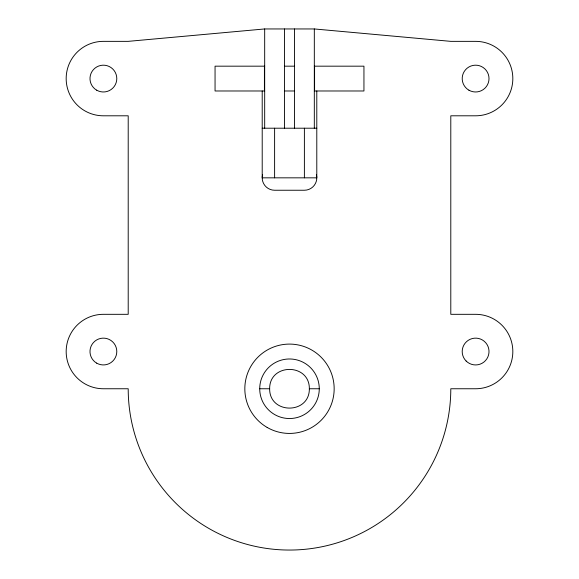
<?xml version="1.0" encoding="UTF-8"?>
<svg xmlns="http://www.w3.org/2000/svg" width="579" height="579" viewBox="0 0 579 579"><rect width="100%" height="100%" fill="white"/><g stroke="black" fill="none" stroke-linecap="round" stroke-linejoin="round"><path stroke-width="0.87" d="M269.648 388.755C269.387 362.982 309.613 362.982 309.352 388.755C309.613 414.528 269.387 414.528 269.648 388.755L259.725 388.755M264.683 28.95L128.205 41.355L103.395 41.355A37.222 37.222 0 0 0 66.172 78.578A37.222 37.222 0 0 0 103.395 115.8L128.205 115.8L128.205 314.317L103.395 314.317A37.222 37.222 0 0 0 66.172 351.533A37.222 37.222 0 0 0 103.395 388.755L128.205 388.755A161.295 161.295 0 0 0 289.5 550.05A161.295 161.295 0 0 0 450.795 388.755L475.605 388.755A37.222 37.222 0 0 0 512.828 351.533A37.222 37.222 0 0 0 475.605 314.317L450.795 314.317L450.795 115.8L475.605 115.8A37.222 37.222 0 0 0 512.828 78.578A37.222 37.222 0 0 0 475.605 41.355L450.795 41.355L314.317 28.95L264.683 28.95L264.683 128.205M264.683 66.172L215.055 66.172L215.055 90.983L264.683 90.983M284.535 66.172L294.465 66.172M314.317 66.172L363.945 66.172L363.945 90.983L314.317 90.983M284.535 90.983L294.465 90.983M262.207 128.205L316.793 128.205M309.352 388.755L319.275 388.755A29.775 29.775 0 0 0 274.612 362.968A29.775 29.775 0 0 0 274.612 414.542A29.775 29.775 0 0 0 319.275 388.755M316.793 90.983L316.793 177.833L262.207 177.833L262.207 90.983M314.585 66.172L314.585 90.983M314.317 28.95L314.317 128.205M304.388 128.205L304.388 177.833M294.465 28.95L294.465 128.205M284.535 28.95L284.535 128.205M274.612 128.205L274.612 177.833M264.415 66.172L264.415 90.983M262.627 174.626A12.405 12.405 0 0 0 274.612 190.245L304.388 190.245A12.405 12.405 0 0 0 316.373 174.626M267.165 427.44A44.663 44.663 0 0 0 334.163 388.755A44.663 44.663 0 0 0 267.165 350.078A44.663 44.663 0 0 0 267.165 427.44M466.131 361.014A13.397 13.397 0 0 0 488.553 355.007A13.397 13.397 0 0 0 472.138 338.592A13.397 13.397 0 0 0 466.131 361.014M96.693 363.142A13.397 13.397 0 0 0 116.792 351.533A13.397 13.397 0 0 0 96.693 339.931A13.397 13.397 0 0 0 96.693 363.142M96.693 90.186A13.397 13.397 0 0 0 116.792 78.578A13.397 13.397 0 0 0 96.693 66.976A13.397 13.397 0 0 0 96.693 90.186M468.91 90.186A13.397 13.397 0 0 0 489.009 78.578A13.397 13.397 0 0 0 468.91 66.976A13.397 13.397 0 0 0 468.91 90.186"/></g></svg>
